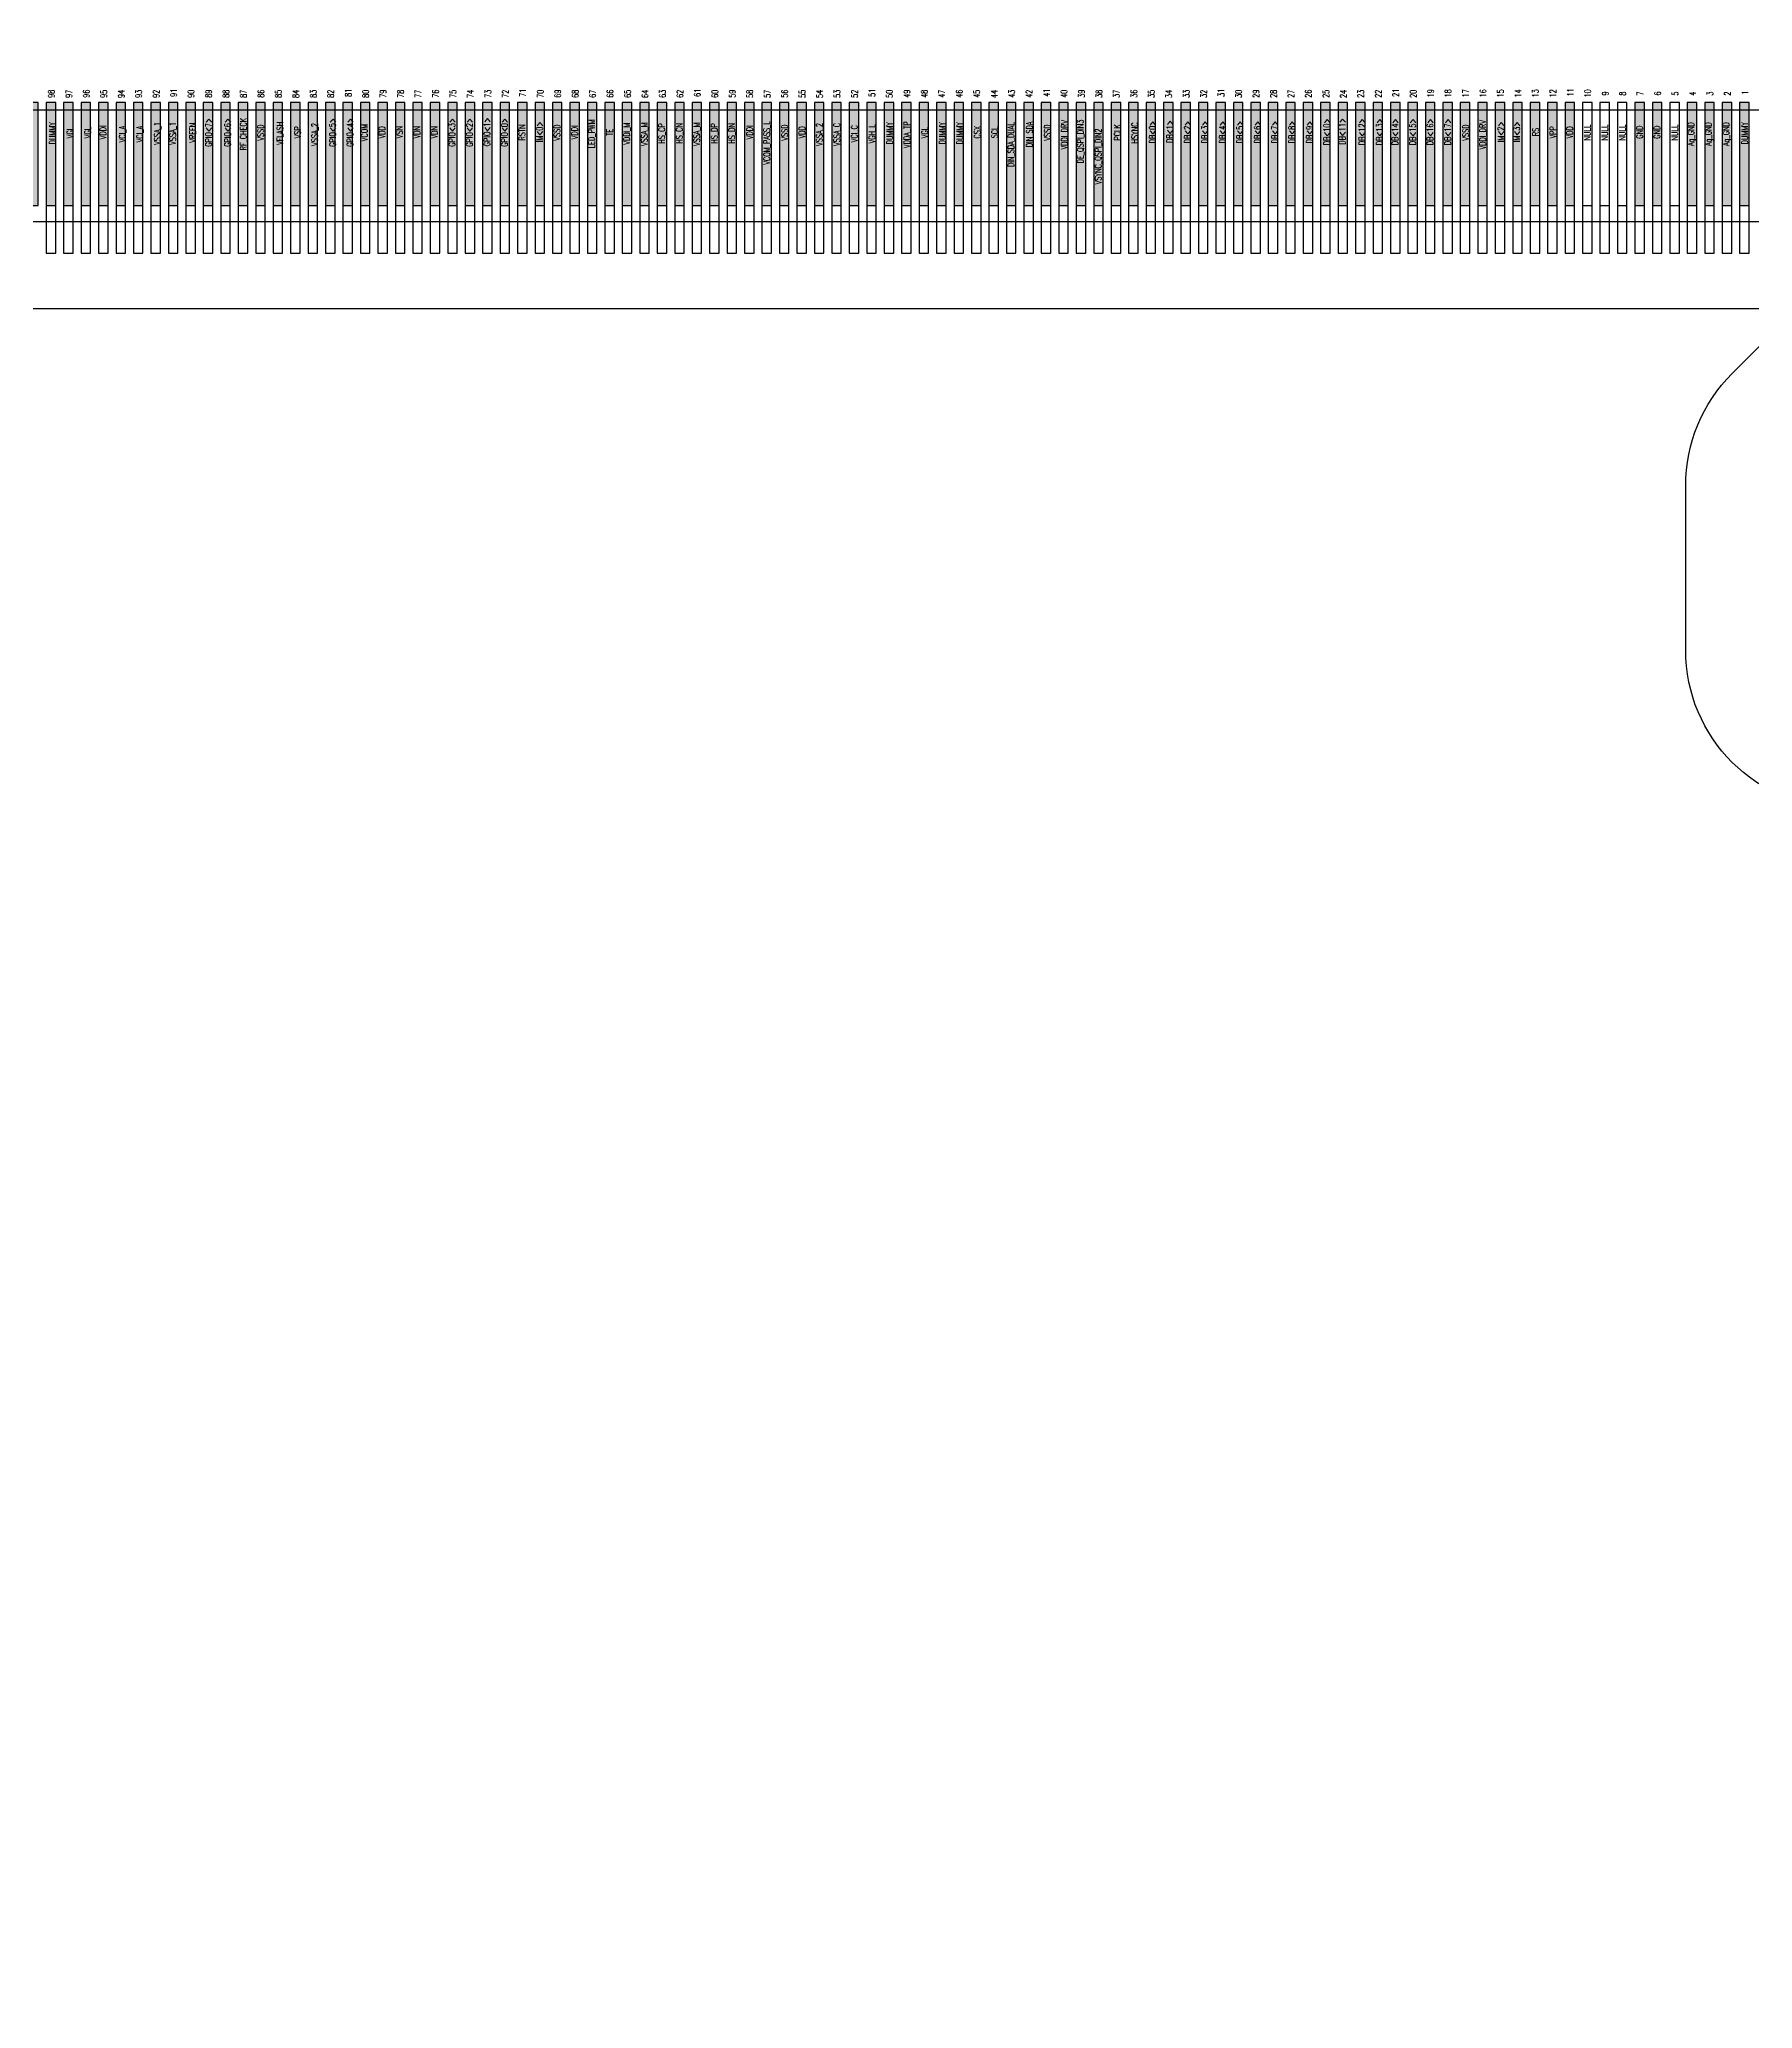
# Model space of a CAD drawing. Header units: millimetres. Extents: x -1946 to -1567, y 579 to 849.
# Drawn here: x -1835.85 to -1825.06, y 685.75 to 698.16 of the extents above; entities that cross this region are included whole.
import ezdxf

# ---------------------------------------------------------------- set-up
doc = ezdxf.new("R2010")
doc.units = ezdxf.units.MM
doc.header["$LTSCALE"] = 16.335
doc.header["$PDMODE"] = 3
doc.header["$PDSIZE"] = 0.3125
doc.layers.get('0').update_dxf_attribs({"linetype": 'CONTINUOUS'})
doc.layers.get('Defpoints').update_dxf_attribs({"linetype": 'CONTINUOUS'})
for name, color, linetype in [('COVER', 152, 'CONTINUOUS'), ('L122.drawing', 7, 'CONTINUOUS'), ('TFT_line.drawing', 2, 'CONTINUOUS'), ('胶框', 7, 'CONTINUOUS')]:
    doc.layers.add(name, color=color, linetype=linetype)
doc.styles.add('C-E02$0$RT', font='ROMANT.SHX')
doc.styles.add('W0$254', font='simplex', dxfattribs={"width": 0.75})
doc.styles.add('宝明', font='simhei.ttf')
doc.dimstyles.new('STANDARD 03$0', dxfattribs={"dimscale": 0, "dimtxt": 1.5, "dimasz": 1.3, "dimexe": 0.8, "dimexo": 0.5, "dimgap": 0.5, "dimtad": 1, "dimzin": 0, "dimdsep": 46, "dimtxsty": 'C-E02$0$RT', "dimcen": 1, "dimclrd": 3, "dimclre": 3, "dimclrt": 3, "dimadec": 0, "dimazin": 0, "dimtfac": 1, "dimtmove": 0, "dimatfit": 3, "dimfxl": 1, "dimtolj": 1, "dimtzin": 0, "dimlwd": -1, "dimarcsym": 0})

# ---------------------------------------------------------------- blocks, each defined once
blk = doc.blocks.new('*D13')
at = {"layer": 'COVER', "color": 3, "linetype": 'Continuous', "lineweight": 9, "transparency": 16777216}
for p, q in [((-1835.448, 774.873), (-1804.015, 774.873)), ((-1804.415, 773.273), (-1804.415, 698.061)), ((-1835.448, 696.461), (-1804.015, 696.461))]:
    blk.add_line(p, q, dxfattribs=at)
at = {"layer": 'COVER', "color": 3, "linetype": 'Continuous', "transparency": 16777216}
for points in [[(-1804.682, 773.273), (-1804.148, 773.273), (-1804.415, 774.873)], [(-1804.682, 698.061), (-1804.148, 698.061), (-1804.415, 696.461)]]:
    blk.add_solid(points, dxfattribs=at)
at = {"layer": 'Defpoints', "color": 0, "linetype": 'Continuous', "transparency": 16777216}
for p in [(-1835.848, 774.873), (-1835.848, 696.461), (-1804.415, 696.461)]:
    blk.add_point(p, dxfattribs=at)
at = {"layer": 'COVER', "color": 3, "linetype": 'Continuous', "lineweight": 0, "transparency": 16777216, "insert": (-1806.045, 735.667), "char_height": 2, "attachment_point": 5, "rotation": 90, "style": '宝明'}
blk.add_mtext('\\A1;78.41%%P0.15(BL)', dxfattribs=at)
blk = doc.blocks.new('*D17')
at = {"layer": 'COVER', "color": 3, "linetype": 'Continuous', "lineweight": 9, "transparency": 16777216}
for p, q in [((-1843.848, 696.461), (-1808.087, 696.461)), ((-1808.487, 694.861), (-1808.487, 662.411)), ((-1837.581, 660.811), (-1808.087, 660.811))]:
    blk.add_line(p, q, dxfattribs=at)
at = {"layer": 'COVER', "color": 3, "linetype": 'Continuous', "transparency": 16777216}
for points in [[(-1808.754, 694.861), (-1808.22, 694.861), (-1808.487, 696.461)], [(-1808.754, 662.411), (-1808.22, 662.411), (-1808.487, 660.811)]]:
    blk.add_solid(points, dxfattribs=at)
at = {"layer": 'Defpoints', "color": 0, "linetype": 'Continuous', "transparency": 16777216}
for p in [(-1844.247, 696.461), (-1837.98, 660.811), (-1808.487, 660.811)]:
    blk.add_point(p, dxfattribs=at)
at = {"layer": 'COVER', "color": 3, "linetype": 'Continuous', "lineweight": 0, "transparency": 16777216, "insert": (-1809.937, 678.636), "char_height": 2, "attachment_point": 5, "rotation": 90, "style": '宝明'}
blk.add_mtext('\\A1;35.65%%P0.5', dxfattribs=at)
blk = doc.blocks.new('fpc_bump')
at = {"linetype": 'Continuous'}
h = blk.add_hatch(dxfattribs=at)
h.set_pattern_fill('DOTS', color=3, scale=0.1)
h.set_pattern_definition([(0, (0, 0), (0.003125, 0.00625), [0, -0.00625])])
h.paths.add_polyline_path([(0, 0), (0.06, 0), (0.06, 0.65), (0, 0.65)])
at = {"layer": 'TFT_line.drawing', "color": 3}
blk.add_lwpolyline([(0, 0), (0.06, 0), (0.06, 0.65), (0, 0.65), (0, 0)], close=True, dxfattribs=at)

msp = doc.modelspace()

# ---------------------------------------------------------------- linework, layer by layer
at = {"color": 1}
msp.add_line((-1843.99739, 697.01051), (-1819.86339, 697.01051), dxfattribs=at)
at = {"color": 30, "linetype": 'Continuous'}
msp.add_lwpolyline([(-1821.61339, 678.31051), (-1821.61339, 692.81051, 0.41421356), (-1822.11339, 693.31051), (-1824.48039, 693.31051, -0.41421356), (-1825.48039, 694.31051), (-1825.48039, 695.34629, -0.19891237), (-1825.18749, 696.0534), (-1824.77328, 696.46761, 0.19891237), (-1824.48039, 697.17472), (-1824.48039, 697.71051), (-1839.38039, 697.71051), (-1839.38039, 697.17472, 0.19891237), (-1839.08749, 696.46761), (-1838.67328, 696.0534, -0.19891237), (-1838.38039, 695.34629), (-1838.38039, 694.31051, -0.41421356), (-1839.38039, 693.31051), (-1841.74739, 693.31051, 0.41421356), (-1842.24739, 692.81051), (-1842.24739, 678.31051, 0.41421356)], format="xyb", dxfattribs=at)
at = {"color": 6, "linetype": 'Continuous'}
for points in [[(-1835.81039, 697.11051), (-1835.75039, 697.11051), (-1835.75039, 697.76051), (-1835.81039, 697.76051)], [(-1835.70039, 697.11051), (-1835.64039, 697.11051), (-1835.64039, 697.76051), (-1835.70039, 697.76051)], [(-1835.59039, 697.11051), (-1835.53039, 697.11051), (-1835.53039, 697.76051), (-1835.59039, 697.76051)], [(-1835.48039, 697.11051), (-1835.42039, 697.11051), (-1835.42039, 697.76051), (-1835.48039, 697.76051)], [(-1835.37039, 697.11051), (-1835.31039, 697.11051), (-1835.31039, 697.76051), (-1835.37039, 697.76051)], [(-1835.26039, 697.11051), (-1835.20039, 697.11051), (-1835.20039, 697.76051), (-1835.26039, 697.76051)], [(-1835.15039, 697.11051), (-1835.09039, 697.11051), (-1835.09039, 697.76051), (-1835.15039, 697.76051)], [(-1835.04039, 697.11051), (-1834.98039, 697.11051), (-1834.98039, 697.76051), (-1835.04039, 697.76051)], [(-1834.93039, 697.11051), (-1834.87039, 697.11051), (-1834.87039, 697.76051), (-1834.93039, 697.76051)], [(-1834.82039, 697.11051), (-1834.76039, 697.11051), (-1834.76039, 697.76051), (-1834.82039, 697.76051)], [(-1834.71039, 697.11051), (-1834.65039, 697.11051), (-1834.65039, 697.76051), (-1834.71039, 697.76051)], [(-1834.60039, 697.11051), (-1834.54039, 697.11051), (-1834.54039, 697.76051), (-1834.60039, 697.76051)], [(-1834.49039, 697.11051), (-1834.43039, 697.11051), (-1834.43039, 697.76051), (-1834.49039, 697.76051)], [(-1834.38039, 697.11051), (-1834.32039, 697.11051), (-1834.32039, 697.76051), (-1834.38039, 697.76051)], [(-1834.27039, 697.11051), (-1834.21039, 697.11051), (-1834.21039, 697.76051), (-1834.27039, 697.76051)], [(-1834.16039, 697.11051), (-1834.10039, 697.11051), (-1834.10039, 697.76051), (-1834.16039, 697.76051)], [(-1834.05039, 697.11051), (-1833.99039, 697.11051), (-1833.99039, 697.76051), (-1834.05039, 697.76051)], [(-1833.94039, 697.11051), (-1833.88039, 697.11051), (-1833.88039, 697.76051), (-1833.94039, 697.76051)], [(-1833.83039, 697.11051), (-1833.77039, 697.11051), (-1833.77039, 697.76051), (-1833.83039, 697.76051)], [(-1833.72039, 697.11051), (-1833.66039, 697.11051), (-1833.66039, 697.76051), (-1833.72039, 697.76051)], [(-1833.61039, 697.11051), (-1833.55039, 697.11051), (-1833.55039, 697.76051), (-1833.61039, 697.76051)], [(-1833.50039, 697.11051), (-1833.44039, 697.11051), (-1833.44039, 697.76051), (-1833.50039, 697.76051)], [(-1833.39039, 697.11051), (-1833.33039, 697.11051), (-1833.33039, 697.76051), (-1833.39039, 697.76051)], [(-1833.28039, 697.11051), (-1833.22039, 697.11051), (-1833.22039, 697.76051), (-1833.28039, 697.76051)], [(-1833.17039, 697.11051), (-1833.11039, 697.11051), (-1833.11039, 697.76051), (-1833.17039, 697.76051)], [(-1833.06039, 697.11051), (-1833.00039, 697.11051), (-1833.00039, 697.76051), (-1833.06039, 697.76051)], [(-1832.95039, 697.11051), (-1832.89039, 697.11051), (-1832.89039, 697.76051), (-1832.95039, 697.76051)], [(-1832.84039, 697.11051), (-1832.78039, 697.11051), (-1832.78039, 697.76051), (-1832.84039, 697.76051)], [(-1832.73039, 697.11051), (-1832.67039, 697.11051), (-1832.67039, 697.76051), (-1832.73039, 697.76051)], [(-1832.62039, 697.11051), (-1832.56039, 697.11051), (-1832.56039, 697.76051), (-1832.62039, 697.76051)], [(-1832.51039, 697.11051), (-1832.45039, 697.11051), (-1832.45039, 697.76051), (-1832.51039, 697.76051)], [(-1832.40039, 697.11051), (-1832.34039, 697.11051), (-1832.34039, 697.76051), (-1832.40039, 697.76051)], [(-1832.29039, 697.11051), (-1832.23039, 697.11051), (-1832.23039, 697.76051), (-1832.29039, 697.76051)], [(-1832.18039, 697.11051), (-1832.12039, 697.11051), (-1832.12039, 697.76051), (-1832.18039, 697.76051)], [(-1832.07039, 697.11051), (-1832.01039, 697.11051), (-1832.01039, 697.76051), (-1832.07039, 697.76051)], [(-1831.96039, 697.11051), (-1831.90039, 697.11051), (-1831.90039, 697.76051), (-1831.96039, 697.76051)], [(-1831.85039, 697.11051), (-1831.79039, 697.11051), (-1831.79039, 697.76051), (-1831.85039, 697.76051)], [(-1831.74039, 697.11051), (-1831.68039, 697.11051), (-1831.68039, 697.76051), (-1831.74039, 697.76051)], [(-1831.63039, 697.11051), (-1831.57039, 697.11051), (-1831.57039, 697.76051), (-1831.63039, 697.76051)], [(-1831.52039, 697.11051), (-1831.46039, 697.11051), (-1831.46039, 697.76051), (-1831.52039, 697.76051)], [(-1831.41039, 697.11051), (-1831.35039, 697.11051), (-1831.35039, 697.76051), (-1831.41039, 697.76051)], [(-1831.30039, 697.11051), (-1831.24039, 697.11051), (-1831.24039, 697.76051), (-1831.30039, 697.76051)], [(-1831.19039, 697.11051), (-1831.13039, 697.11051), (-1831.13039, 697.76051), (-1831.19039, 697.76051)], [(-1831.08039, 697.11051), (-1831.02039, 697.11051), (-1831.02039, 697.76051), (-1831.08039, 697.76051)], [(-1830.97039, 697.11051), (-1830.91039, 697.11051), (-1830.91039, 697.76051), (-1830.97039, 697.76051)], [(-1830.86039, 697.11051), (-1830.80039, 697.11051), (-1830.80039, 697.76051), (-1830.86039, 697.76051)], [(-1830.75039, 697.11051), (-1830.69039, 697.11051), (-1830.69039, 697.76051), (-1830.75039, 697.76051)], [(-1830.64039, 697.11051), (-1830.58039, 697.11051), (-1830.58039, 697.76051), (-1830.64039, 697.76051)], [(-1830.53039, 697.11051), (-1830.47039, 697.11051), (-1830.47039, 697.76051), (-1830.53039, 697.76051)], [(-1830.42039, 697.11051), (-1830.36039, 697.11051), (-1830.36039, 697.76051), (-1830.42039, 697.76051)], [(-1830.31039, 697.11051), (-1830.25039, 697.11051), (-1830.25039, 697.76051), (-1830.31039, 697.76051)], [(-1830.20039, 697.11051), (-1830.14039, 697.11051), (-1830.14039, 697.76051), (-1830.20039, 697.76051)], [(-1830.09039, 697.11051), (-1830.03039, 697.11051), (-1830.03039, 697.76051), (-1830.09039, 697.76051)], [(-1829.98039, 697.11051), (-1829.92039, 697.11051), (-1829.92039, 697.76051), (-1829.98039, 697.76051)], [(-1829.87039, 697.11051), (-1829.81039, 697.11051), (-1829.81039, 697.76051), (-1829.87039, 697.76051)], [(-1829.76039, 697.11051), (-1829.70039, 697.11051), (-1829.70039, 697.76051), (-1829.76039, 697.76051)], [(-1829.65039, 697.11051), (-1829.59039, 697.11051), (-1829.59039, 697.76051), (-1829.65039, 697.76051)], [(-1829.54039, 697.11051), (-1829.48039, 697.11051), (-1829.48039, 697.76051), (-1829.54039, 697.76051)], [(-1829.43039, 697.11051), (-1829.37039, 697.11051), (-1829.37039, 697.76051), (-1829.43039, 697.76051)], [(-1829.32039, 697.11051), (-1829.26039, 697.11051), (-1829.26039, 697.76051), (-1829.32039, 697.76051)], [(-1829.21039, 697.11051), (-1829.15039, 697.11051), (-1829.15039, 697.76051), (-1829.21039, 697.76051)], [(-1829.10039, 697.11051), (-1829.04039, 697.11051), (-1829.04039, 697.76051), (-1829.10039, 697.76051)], [(-1828.99039, 697.11051), (-1828.93039, 697.11051), (-1828.93039, 697.76051), (-1828.99039, 697.76051)], [(-1828.88039, 697.11051), (-1828.82039, 697.11051), (-1828.82039, 697.76051), (-1828.88039, 697.76051)], [(-1828.77039, 697.11051), (-1828.71039, 697.11051), (-1828.71039, 697.76051), (-1828.77039, 697.76051)], [(-1828.66039, 697.11051), (-1828.60039, 697.11051), (-1828.60039, 697.76051), (-1828.66039, 697.76051)], [(-1828.55039, 697.11051), (-1828.49039, 697.11051), (-1828.49039, 697.76051), (-1828.55039, 697.76051)], [(-1828.44039, 697.11051), (-1828.38039, 697.11051), (-1828.38039, 697.76051), (-1828.44039, 697.76051)], [(-1828.33039, 697.11051), (-1828.27039, 697.11051), (-1828.27039, 697.76051), (-1828.33039, 697.76051)], [(-1828.22039, 697.11051), (-1828.16039, 697.11051), (-1828.16039, 697.76051), (-1828.22039, 697.76051)], [(-1828.11039, 697.11051), (-1828.05039, 697.11051), (-1828.05039, 697.76051), (-1828.11039, 697.76051)], [(-1828.00039, 697.11051), (-1827.94039, 697.11051), (-1827.94039, 697.76051), (-1828.00039, 697.76051)], [(-1827.89039, 697.11051), (-1827.83039, 697.11051), (-1827.83039, 697.76051), (-1827.89039, 697.76051)], [(-1827.78039, 697.11051), (-1827.72039, 697.11051), (-1827.72039, 697.76051), (-1827.78039, 697.76051)], [(-1827.67039, 697.11051), (-1827.61039, 697.11051), (-1827.61039, 697.76051), (-1827.67039, 697.76051)], [(-1827.56039, 697.11051), (-1827.50039, 697.11051), (-1827.50039, 697.76051), (-1827.56039, 697.76051)], [(-1827.45039, 697.11051), (-1827.39039, 697.11051), (-1827.39039, 697.76051), (-1827.45039, 697.76051)], [(-1827.34039, 697.11051), (-1827.28039, 697.11051), (-1827.28039, 697.76051), (-1827.34039, 697.76051)], [(-1827.23039, 697.11051), (-1827.17039, 697.11051), (-1827.17039, 697.76051), (-1827.23039, 697.76051)], [(-1827.12039, 697.11051), (-1827.06039, 697.11051), (-1827.06039, 697.76051), (-1827.12039, 697.76051)], [(-1827.01039, 697.11051), (-1826.95039, 697.11051), (-1826.95039, 697.76051), (-1827.01039, 697.76051)], [(-1826.90039, 697.11051), (-1826.84039, 697.11051), (-1826.84039, 697.76051), (-1826.90039, 697.76051)], [(-1826.79039, 697.11051), (-1826.73039, 697.11051), (-1826.73039, 697.76051), (-1826.79039, 697.76051)], [(-1826.68039, 697.11051), (-1826.62039, 697.11051), (-1826.62039, 697.76051), (-1826.68039, 697.76051)], [(-1826.57039, 697.11051), (-1826.51039, 697.11051), (-1826.51039, 697.76051), (-1826.57039, 697.76051)], [(-1826.46039, 697.11051), (-1826.40039, 697.11051), (-1826.40039, 697.76051), (-1826.46039, 697.76051)], [(-1826.35039, 697.11051), (-1826.29039, 697.11051), (-1826.29039, 697.76051), (-1826.35039, 697.76051)], [(-1826.24039, 697.11051), (-1826.18039, 697.11051), (-1826.18039, 697.76051), (-1826.24039, 697.76051)], [(-1826.13039, 697.11051), (-1826.07039, 697.11051), (-1826.07039, 697.76051), (-1826.13039, 697.76051)], [(-1826.02039, 697.11051), (-1825.96039, 697.11051), (-1825.96039, 697.76051), (-1826.02039, 697.76051)], [(-1825.91039, 697.11051), (-1825.85039, 697.11051), (-1825.85039, 697.76051), (-1825.91039, 697.76051)], [(-1825.80039, 697.11051), (-1825.74039, 697.11051), (-1825.74039, 697.76051), (-1825.80039, 697.76051)], [(-1825.69039, 697.11051), (-1825.63039, 697.11051), (-1825.63039, 697.76051), (-1825.69039, 697.76051)], [(-1825.58039, 697.11051), (-1825.52039, 697.11051), (-1825.52039, 697.76051), (-1825.58039, 697.76051)], [(-1825.47039, 697.11051), (-1825.41039, 697.11051), (-1825.41039, 697.76051), (-1825.47039, 697.76051)], [(-1825.36039, 697.11051), (-1825.30039, 697.11051), (-1825.30039, 697.76051), (-1825.36039, 697.76051)], [(-1825.25039, 697.11051), (-1825.19039, 697.11051), (-1825.19039, 697.76051), (-1825.25039, 697.76051)], [(-1825.14039, 697.11051), (-1825.08039, 697.11051), (-1825.08039, 697.76051), (-1825.14039, 697.76051)]]:
    msp.add_lwpolyline(points, close=True, dxfattribs=at)
at = {"color": 1}
for points in [[(-1835.81039, 696.81051), (-1835.75039, 696.81051), (-1835.75039, 697.71051), (-1835.81039, 697.71051)], [(-1835.70039, 696.81051), (-1835.64039, 696.81051), (-1835.64039, 697.71051), (-1835.70039, 697.71051)], [(-1835.59039, 696.81051), (-1835.53039, 696.81051), (-1835.53039, 697.71051), (-1835.59039, 697.71051)], [(-1835.48039, 696.81051), (-1835.42039, 696.81051), (-1835.42039, 697.71051), (-1835.48039, 697.71051)], [(-1835.37039, 696.81051), (-1835.31039, 696.81051), (-1835.31039, 697.71051), (-1835.37039, 697.71051)], [(-1835.26039, 696.81051), (-1835.20039, 696.81051), (-1835.20039, 697.71051), (-1835.26039, 697.71051)], [(-1835.15039, 696.81051), (-1835.09039, 696.81051), (-1835.09039, 697.71051), (-1835.15039, 697.71051)], [(-1835.04039, 696.81051), (-1834.98039, 696.81051), (-1834.98039, 697.71051), (-1835.04039, 697.71051)], [(-1834.93039, 696.81051), (-1834.87039, 696.81051), (-1834.87039, 697.71051), (-1834.93039, 697.71051)], [(-1834.82039, 696.81051), (-1834.76039, 696.81051), (-1834.76039, 697.71051), (-1834.82039, 697.71051)], [(-1834.71039, 696.81051), (-1834.65039, 696.81051), (-1834.65039, 697.71051), (-1834.71039, 697.71051)], [(-1834.60039, 696.81051), (-1834.54039, 696.81051), (-1834.54039, 697.71051), (-1834.60039, 697.71051)], [(-1834.49039, 696.81051), (-1834.43039, 696.81051), (-1834.43039, 697.71051), (-1834.49039, 697.71051)], [(-1834.38039, 696.81051), (-1834.32039, 696.81051), (-1834.32039, 697.71051), (-1834.38039, 697.71051)], [(-1834.27039, 696.81051), (-1834.21039, 696.81051), (-1834.21039, 697.71051), (-1834.27039, 697.71051)], [(-1834.16039, 696.81051), (-1834.10039, 696.81051), (-1834.10039, 697.71051), (-1834.16039, 697.71051)], [(-1834.05039, 696.81051), (-1833.99039, 696.81051), (-1833.99039, 697.71051), (-1834.05039, 697.71051)], [(-1833.94039, 696.81051), (-1833.88039, 696.81051), (-1833.88039, 697.71051), (-1833.94039, 697.71051)], [(-1833.83039, 696.81051), (-1833.77039, 696.81051), (-1833.77039, 697.71051), (-1833.83039, 697.71051)], [(-1833.72039, 696.81051), (-1833.66039, 696.81051), (-1833.66039, 697.71051), (-1833.72039, 697.71051)], [(-1833.61039, 696.81051), (-1833.55039, 696.81051), (-1833.55039, 697.71051), (-1833.61039, 697.71051)], [(-1833.50039, 696.81051), (-1833.44039, 696.81051), (-1833.44039, 697.71051), (-1833.50039, 697.71051)], [(-1833.39039, 696.81051), (-1833.33039, 696.81051), (-1833.33039, 697.71051), (-1833.39039, 697.71051)], [(-1833.28039, 696.81051), (-1833.22039, 696.81051), (-1833.22039, 697.71051), (-1833.28039, 697.71051)], [(-1833.17039, 696.81051), (-1833.11039, 696.81051), (-1833.11039, 697.71051), (-1833.17039, 697.71051)], [(-1833.06039, 696.81051), (-1833.00039, 696.81051), (-1833.00039, 697.71051), (-1833.06039, 697.71051)], [(-1832.95039, 696.81051), (-1832.89039, 696.81051), (-1832.89039, 697.71051), (-1832.95039, 697.71051)], [(-1832.84039, 696.81051), (-1832.78039, 696.81051), (-1832.78039, 697.71051), (-1832.84039, 697.71051)], [(-1832.73039, 696.81051), (-1832.67039, 696.81051), (-1832.67039, 697.71051), (-1832.73039, 697.71051)], [(-1832.62039, 696.81051), (-1832.56039, 696.81051), (-1832.56039, 697.71051), (-1832.62039, 697.71051)], [(-1832.51039, 696.81051), (-1832.45039, 696.81051), (-1832.45039, 697.71051), (-1832.51039, 697.71051)], [(-1832.40039, 696.81051), (-1832.34039, 696.81051), (-1832.34039, 697.71051), (-1832.40039, 697.71051)], [(-1832.29039, 696.81051), (-1832.23039, 696.81051), (-1832.23039, 697.71051), (-1832.29039, 697.71051)], [(-1832.18039, 696.81051), (-1832.12039, 696.81051), (-1832.12039, 697.71051), (-1832.18039, 697.71051)], [(-1832.07039, 696.81051), (-1832.01039, 696.81051), (-1832.01039, 697.71051), (-1832.07039, 697.71051)], [(-1831.96039, 696.81051), (-1831.90039, 696.81051), (-1831.90039, 697.71051), (-1831.96039, 697.71051)], [(-1831.85039, 696.81051), (-1831.79039, 696.81051), (-1831.79039, 697.71051), (-1831.85039, 697.71051)], [(-1831.74039, 696.81051), (-1831.68039, 696.81051), (-1831.68039, 697.71051), (-1831.74039, 697.71051)], [(-1831.63039, 696.81051), (-1831.57039, 696.81051), (-1831.57039, 697.71051), (-1831.63039, 697.71051)], [(-1831.52039, 696.81051), (-1831.46039, 696.81051), (-1831.46039, 697.71051), (-1831.52039, 697.71051)], [(-1831.41039, 696.81051), (-1831.35039, 696.81051), (-1831.35039, 697.71051), (-1831.41039, 697.71051)], [(-1831.30039, 696.81051), (-1831.24039, 696.81051), (-1831.24039, 697.71051), (-1831.30039, 697.71051)], [(-1831.19039, 696.81051), (-1831.13039, 696.81051), (-1831.13039, 697.71051), (-1831.19039, 697.71051)], [(-1831.08039, 696.81051), (-1831.02039, 696.81051), (-1831.02039, 697.71051), (-1831.08039, 697.71051)], [(-1830.97039, 696.81051), (-1830.91039, 696.81051), (-1830.91039, 697.71051), (-1830.97039, 697.71051)], [(-1830.86039, 696.81051), (-1830.80039, 696.81051), (-1830.80039, 697.71051), (-1830.86039, 697.71051)], [(-1830.75039, 696.81051), (-1830.69039, 696.81051), (-1830.69039, 697.71051), (-1830.75039, 697.71051)], [(-1830.64039, 696.81051), (-1830.58039, 696.81051), (-1830.58039, 697.71051), (-1830.64039, 697.71051)], [(-1830.53039, 696.81051), (-1830.47039, 696.81051), (-1830.47039, 697.71051), (-1830.53039, 697.71051)], [(-1830.42039, 696.81051), (-1830.36039, 696.81051), (-1830.36039, 697.71051), (-1830.42039, 697.71051)], [(-1830.31039, 696.81051), (-1830.25039, 696.81051), (-1830.25039, 697.71051), (-1830.31039, 697.71051)], [(-1830.20039, 696.81051), (-1830.14039, 696.81051), (-1830.14039, 697.71051), (-1830.20039, 697.71051)], [(-1830.09039, 696.81051), (-1830.03039, 696.81051), (-1830.03039, 697.71051), (-1830.09039, 697.71051)], [(-1829.98039, 696.81051), (-1829.92039, 696.81051), (-1829.92039, 697.71051), (-1829.98039, 697.71051)], [(-1829.87039, 696.81051), (-1829.81039, 696.81051), (-1829.81039, 697.71051), (-1829.87039, 697.71051)], [(-1829.76039, 696.81051), (-1829.70039, 696.81051), (-1829.70039, 697.71051), (-1829.76039, 697.71051)], [(-1829.65039, 696.81051), (-1829.59039, 696.81051), (-1829.59039, 697.71051), (-1829.65039, 697.71051)], [(-1829.54039, 696.81051), (-1829.48039, 696.81051), (-1829.48039, 697.71051), (-1829.54039, 697.71051)], [(-1829.43039, 696.81051), (-1829.37039, 696.81051), (-1829.37039, 697.71051), (-1829.43039, 697.71051)], [(-1829.32039, 696.81051), (-1829.26039, 696.81051), (-1829.26039, 697.71051), (-1829.32039, 697.71051)], [(-1829.21039, 696.81051), (-1829.15039, 696.81051), (-1829.15039, 697.71051), (-1829.21039, 697.71051)], [(-1829.10039, 696.81051), (-1829.04039, 696.81051), (-1829.04039, 697.71051), (-1829.10039, 697.71051)], [(-1828.99039, 696.81051), (-1828.93039, 696.81051), (-1828.93039, 697.71051), (-1828.99039, 697.71051)], [(-1828.88039, 696.81051), (-1828.82039, 696.81051), (-1828.82039, 697.71051), (-1828.88039, 697.71051)], [(-1828.77039, 696.81051), (-1828.71039, 696.81051), (-1828.71039, 697.71051), (-1828.77039, 697.71051)], [(-1828.66039, 696.81051), (-1828.60039, 696.81051), (-1828.60039, 697.71051), (-1828.66039, 697.71051)], [(-1828.55039, 696.81051), (-1828.49039, 696.81051), (-1828.49039, 697.71051), (-1828.55039, 697.71051)], [(-1828.44039, 696.81051), (-1828.38039, 696.81051), (-1828.38039, 697.71051), (-1828.44039, 697.71051)], [(-1828.33039, 696.81051), (-1828.27039, 696.81051), (-1828.27039, 697.71051), (-1828.33039, 697.71051)], [(-1828.22039, 696.81051), (-1828.16039, 696.81051), (-1828.16039, 697.71051), (-1828.22039, 697.71051)], [(-1828.11039, 696.81051), (-1828.05039, 696.81051), (-1828.05039, 697.71051), (-1828.11039, 697.71051)], [(-1828.00039, 696.81051), (-1827.94039, 696.81051), (-1827.94039, 697.71051), (-1828.00039, 697.71051)], [(-1827.89039, 696.81051), (-1827.83039, 696.81051), (-1827.83039, 697.71051), (-1827.89039, 697.71051)], [(-1827.78039, 696.81051), (-1827.72039, 696.81051), (-1827.72039, 697.71051), (-1827.78039, 697.71051)], [(-1827.67039, 696.81051), (-1827.61039, 696.81051), (-1827.61039, 697.71051), (-1827.67039, 697.71051)], [(-1827.56039, 696.81051), (-1827.50039, 696.81051), (-1827.50039, 697.71051), (-1827.56039, 697.71051)], [(-1827.45039, 696.81051), (-1827.39039, 696.81051), (-1827.39039, 697.71051), (-1827.45039, 697.71051)], [(-1827.34039, 696.81051), (-1827.28039, 696.81051), (-1827.28039, 697.71051), (-1827.34039, 697.71051)], [(-1827.23039, 696.81051), (-1827.17039, 696.81051), (-1827.17039, 697.71051), (-1827.23039, 697.71051)], [(-1827.12039, 696.81051), (-1827.06039, 696.81051), (-1827.06039, 697.71051), (-1827.12039, 697.71051)], [(-1827.01039, 696.81051), (-1826.95039, 696.81051), (-1826.95039, 697.71051), (-1827.01039, 697.71051)], [(-1826.90039, 696.81051), (-1826.84039, 696.81051), (-1826.84039, 697.71051), (-1826.90039, 697.71051)], [(-1826.79039, 696.81051), (-1826.73039, 696.81051), (-1826.73039, 697.71051), (-1826.79039, 697.71051)], [(-1826.68039, 696.81051), (-1826.62039, 696.81051), (-1826.62039, 697.71051), (-1826.68039, 697.71051)], [(-1826.57039, 696.81051), (-1826.51039, 696.81051), (-1826.51039, 697.71051), (-1826.57039, 697.71051)], [(-1826.46039, 696.81051), (-1826.40039, 696.81051), (-1826.40039, 697.71051), (-1826.46039, 697.71051)], [(-1826.35039, 696.81051), (-1826.29039, 696.81051), (-1826.29039, 697.71051), (-1826.35039, 697.71051)], [(-1826.24039, 696.81051), (-1826.18039, 696.81051), (-1826.18039, 697.71051), (-1826.24039, 697.71051)], [(-1826.13039, 696.81051), (-1826.07039, 696.81051), (-1826.07039, 697.71051), (-1826.13039, 697.71051)], [(-1826.02039, 696.81051), (-1825.96039, 696.81051), (-1825.96039, 697.71051), (-1826.02039, 697.71051)], [(-1825.91039, 696.81051), (-1825.85039, 696.81051), (-1825.85039, 697.71051), (-1825.91039, 697.71051)], [(-1825.80039, 696.81051), (-1825.74039, 696.81051), (-1825.74039, 697.71051), (-1825.80039, 697.71051)], [(-1825.69039, 696.81051), (-1825.63039, 696.81051), (-1825.63039, 697.71051), (-1825.69039, 697.71051)], [(-1825.58039, 696.81051), (-1825.52039, 696.81051), (-1825.52039, 697.71051), (-1825.58039, 697.71051)], [(-1825.47039, 696.81051), (-1825.41039, 696.81051), (-1825.41039, 697.71051), (-1825.47039, 697.71051)], [(-1825.36039, 696.81051), (-1825.30039, 696.81051), (-1825.30039, 697.71051), (-1825.36039, 697.71051)], [(-1825.25039, 696.81051), (-1825.19039, 696.81051), (-1825.19039, 697.71051), (-1825.25039, 697.71051)], [(-1825.14039, 696.81051), (-1825.08039, 696.81051), (-1825.08039, 697.71051), (-1825.14039, 697.71051)]]:
    msp.add_lwpolyline(points, close=True, dxfattribs=at)
at = {"layer": 'TFT_line.drawing', "color": 3}
for p, q in [((-1826.07039, 697.76051), (-1826.13039, 697.76051)), ((-1826.13039, 697.76051), (-1826.13039, 697.11051)), ((-1826.07039, 697.11051), (-1826.07039, 697.76051)), ((-1825.96039, 697.76051), (-1826.02039, 697.76051)), ((-1826.02039, 697.76051), (-1826.02039, 697.11051)), ((-1825.96039, 697.11051), (-1825.96039, 697.76051)), ((-1825.85039, 697.76051), (-1825.91039, 697.76051)), ((-1825.91039, 697.76051), (-1825.91039, 697.11051)), ((-1825.85039, 697.11051), (-1825.85039, 697.76051)), ((-1825.52039, 697.76051), (-1825.58039, 697.76051)), ((-1825.58039, 697.76051), (-1825.58039, 697.11051)), ((-1825.52039, 697.11051), (-1825.52039, 697.76051)), ((-1825.08039, 697.11051), (-1825.08039, 697.76051)), ((-1826.13039, 697.11051), (-1826.07039, 697.11051)), ((-1826.13039, 697.11051), (-1826.13039, 697.11051)), ((-1826.02039, 697.11051), (-1825.96039, 697.11051)), ((-1826.02039, 697.11051), (-1826.02039, 697.11051)), ((-1825.91039, 697.11051), (-1825.85039, 697.11051)), ((-1825.91039, 697.11051), (-1825.91039, 697.11051)), ((-1825.58039, 697.11051), (-1825.52039, 697.11051)), ((-1825.58039, 697.11051), (-1825.58039, 697.11051))]:
    msp.add_line(p, q, dxfattribs=at)
at = {"layer": '胶框'}
msp.add_lwpolyline([(-1819.61339, 700.01051), (-1819.61339, 696.46051), (-1844.24739, 696.46051), (-1844.24739, 700.01051)], dxfattribs=at)

# ---------------------------------------------------------------- block references
at = {"row_count": 1, "column_spacing": 0.11}
for p, column_count, row_spacing in [((-1837.68039, 697.11051), 105, 0.601), ((-1825.80039, 697.11051), 2, 1.0505), ((-1825.47039, 697.11051), 4, 0.601)]:
    msp.add_blockref('fpc_bump', p, dxfattribs=dict(at, column_count=column_count, row_spacing=row_spacing))

# ---------------------------------------------------------------- texts
at = {"layer": 'L122.drawing', "linetype": 'Continuous', "style": 'W0$254', "width": 0.75}
for s, p in [('98', (-1835.75729, 697.78846)), ('97', (-1835.64729, 697.78846)), ('96', (-1835.53729, 697.78918)), ('95', (-1835.42729, 697.78846)), ('94', (-1835.31729, 697.78775)), ('93', (-1835.20729, 697.78846)), ('92', (-1835.09729, 697.78846)), ('91', (-1834.98729, 697.79489)), ('90', (-1834.87729, 697.78846)), ('89', (-1834.76729, 697.78918)), ('88', (-1834.65729, 697.78846)), ('87', (-1834.54729, 697.78846)), ('86', (-1834.43729, 697.78918)), ('85', (-1834.32729, 697.78846)), ('84', (-1834.21729, 697.78775)), ('83', (-1834.10729, 697.78846)), ('82', (-1833.99729, 697.78846)), ('81', (-1833.88729, 697.79489)), ('80', (-1833.77729, 697.78846)), ('79', (-1833.66729, 697.78918)), ('78', (-1833.55729, 697.78846)), ('77', (-1833.44729, 697.78846)), ('76', (-1833.33729, 697.78918)), ('75', (-1833.22729, 697.78846)), ('74', (-1833.11729, 697.78775)), ('73', (-1833.00729, 697.78846)), ('72', (-1832.89729, 697.78846)), ('71', (-1832.78729, 697.79489)), ('70', (-1832.67729, 697.78846)), ('69', (-1832.56729, 697.78918)), ('68', (-1832.45729, 697.78846)), ('67', (-1832.34729, 697.78846)), ('66', (-1832.23729, 697.78918)), ('65', (-1832.12729, 697.78846)), ('64', (-1832.01729, 697.78775)), ('63', (-1831.90729, 697.78846)), ('62', (-1831.79729, 697.78846)), ('61', (-1831.68729, 697.79489)), ('60', (-1831.57729, 697.78846)), ('59', (-1831.46729, 697.78918)), ('58', (-1831.35729, 697.78846)), ('57', (-1831.24729, 697.78846)), ('56', (-1831.13729, 697.78918)), ('55', (-1831.02729, 697.78846)), ('54', (-1830.91729, 697.78775)), ('53', (-1830.80729, 697.78846)), ('52', (-1830.69729, 697.78846)), ('51', (-1830.58729, 697.79489)), ('50', (-1830.47729, 697.78846)), ('49', (-1830.36729, 697.78918)), ('48', (-1830.25729, 697.78846)), ('47', (-1830.14729, 697.78846)), ('46', (-1830.03729, 697.78918)), ('45', (-1829.92729, 697.78846)), ('44', (-1829.81729, 697.78775)), ('43', (-1829.70729, 697.78846)), ('42', (-1829.59729, 697.78846)), ('41', (-1829.48729, 697.79489)), ('40', (-1829.37729, 697.78846)), ('39', (-1829.26729, 697.78918)), ('38', (-1829.15729, 697.78846)), ('37', (-1829.04729, 697.78846)), ('36', (-1828.93729, 697.78918)), ('35', (-1828.82729, 697.78846)), ('34', (-1828.71729, 697.78775)), ('33', (-1828.60729, 697.78846)), ('32', (-1828.49729, 697.78846)), ('31', (-1828.38729, 697.79489)), ('30', (-1828.27729, 697.78846)), ('29', (-1828.16729, 697.78918)), ('28', (-1828.05729, 697.78846)), ('27', (-1827.94729, 697.78846)), ('26', (-1827.83729, 697.78918)), ('25', (-1827.72729, 697.78846)), ('24', (-1827.61729, 697.78775)), ('23', (-1827.50729, 697.78846)), ('22', (-1827.39729, 697.78846)), ('21', (-1827.28729, 697.79489)), ('20', (-1827.17729, 697.78846)), ('19', (-1827.06729, 697.79203)), ('18', (-1826.95729, 697.79132)), ('17', (-1826.84729, 697.79132)), ('16', (-1826.73729, 697.79203)), ('15', (-1826.62729, 697.79132)), ('14', (-1826.51729, 697.79061)), ('13', (-1826.40729, 697.79132)), ('12', (-1826.29729, 697.79132)), ('11', (-1826.18729, 697.79775)), ('10', (-1826.07729, 697.79132)), ('9', (-1825.96729, 697.80346)), ('8', (-1825.85729, 697.80275)), ('7', (-1825.74729, 697.80275)), ('6', (-1825.63729, 697.80346)), ('5', (-1825.52729, 697.80275)), ('4', (-1825.41729, 697.80203)), ('3', (-1825.30729, 697.80275)), ('2', (-1825.19729, 697.80275)), ('1', (-1825.08729, 697.80918)), ('DUMMY', (-1835.75046, 697.49571)), ('VGL', (-1835.64015, 697.53428)), ('VGL', (-1835.52984, 697.53428)), ('VDDI', (-1835.43227, 697.52785)), ('VCI_A', (-1835.31112, 697.50857)), ('VCI_A', (-1835.20081, 697.50857)), ('VSSA_1', (-1835.0905, 697.49285)), ('VSSA_1', (-1834.9925, 697.49285)), ('VREFN', (-1834.86829, 697.50642)), ('GPIO<7>', (-1834.76743, 697.48071)), ('GPIO<6>', (-1834.64767, 697.48071)), ('RF_CHECK', (-1834.54874, 697.45785)), ('VSSD', (-1834.43906, 697.51928)), ('VFLASH', (-1834.31675, 697.49285)), ('VSP', (-1834.20644, 697.53357)), ('VSSA_2', (-1834.09803, 697.48642)), ('GPIO<5>', (-1833.98582, 697.48071)), ('GPIO<4>', (-1833.87551, 697.48071)), ('VCOM', (-1833.7852, 697.51571)), ('VDD', (-1833.67489, 697.53285)), ('VSN', (-1833.56458, 697.53357)), ('VDN', (-1833.45427, 697.53285)), ('VDN', (-1833.34397, 697.53285)), ('GPIO<3>', (-1833.23366, 697.48071)), ('GPIO<2>', (-1833.12335, 697.48071)), ('GPIO<1>', (-1833.01304, 697.48357)), ('GPIO<0>', (-1832.90273, 697.48071)), ('RSTN', (-1832.79242, 697.52)), ('IM<0>', (-1832.68211, 697.50928)), ('VSSD', (-1832.5718, 697.51928)), ('VDDI', (-1832.46149, 697.52785)), ('LED_PWM', (-1832.35308, 697.47071)), ('TE', (-1832.24087, 697.55)), ('VDDI_M', (-1832.13247, 697.49357)), ('VSSA_M', (-1832.02216, 697.485)), ('HS_CP', (-1831.91185, 697.5)), ('HS_CN', (-1831.80154, 697.5)), ('VSSA_M', (-1831.69123, 697.485)), ('HS_DP', (-1831.58092, 697.5)), ('HS_DN', (-1831.47061, 697.5)), ('VDDI', (-1831.3584, 697.52785)), ('VCOM_PASS_L', (-1831.24999, 697.36785)), ('VSSD', (-1831.13778, 697.51928)), ('VDD', (-1831.02748, 697.53285)), ('VSSA_2', (-1830.91907, 697.48642)), ('VSSA_C', (-1830.80876, 697.48571)), ('VCI_C', (-1830.69845, 697.50928)), ('VGH_L', (-1830.58814, 697.50142)), ('DUMMY', (-1830.47593, 697.49571)), ('VDDA_TP', (-1830.36752, 697.47214)), ('VGL', (-1830.25531, 697.53428)), ('DUMMY', (-1830.145, 697.49571)), ('DUMMY', (-1830.03469, 697.49571)), ('CSX', (-1829.92439, 697.53285)), ('SCL', (-1829.81408, 697.53428)), ('DIN_SDA_DUAL', (-1829.71167, 697.35342)), ('DIN_SDA', (-1829.59536, 697.47785)), ('VSSD', (-1829.48315, 697.51928)), ('VDDI_DRV', (-1829.37474, 697.46357)), ('DE_QSPI_DIN3', (-1829.274, 697.37614)), ('VSYNC_QSPI_DIN2', (-1829.16212, 697.24441)), ('PCLK', (-1829.04191, 697.52)), ('HSYNC', (-1828.9316, 697.50142)), ('DB<0>', (-1828.8213, 697.50214)), ('DB<1>', (-1828.71099, 697.505)), ('DB<2>', (-1828.60068, 697.50214)), ('DB<3>', (-1828.49037, 697.50214)), ('DB<4>', (-1828.38006, 697.50214)), ('DB<5>', (-1828.26975, 697.50214)), ('DB<6>', (-1828.15944, 697.50214)), ('DB<7>', (-1828.04913, 697.50214)), ('DB<8>', (-1827.94204, 697.50212)), ('DB<9>', (-1827.83173, 697.50212)), ('DB<10>', (-1827.72142, 697.49069)), ('DB<11>', (-1827.62479, 697.49357)), ('DB<12>', (-1827.5008, 697.49069)), ('DB<13>', (-1827.39039, 697.49071)), ('DB<14>', (-1827.292, 697.49069)), ('DB<15>', (-1827.18133, 697.49069)), ('DB<16>', (-1827.07123, 697.49069)), ('DB<17>', (-1826.95932, 697.49069)), ('VSSD', (-1826.8465, 697.51928)), ('VDDI_DRV', (-1826.73932, 697.46357)), ('IM<2>', (-1826.62497, 697.50928)), ('IM<3>', (-1826.52481, 697.50928)), ('RS', (-1826.4065, 697.54714)), ('VPP', (-1826.29642, 697.53285)), ('VDD', (-1826.19104, 697.53285)), ('NULL', (-1826.08039, 697.52)), ('NULL', (-1825.97039, 697.52)), ('NULL', (-1825.86039, 697.52)), ('GND', (-1825.75101, 697.53142)), ('GND', (-1825.64101, 697.53142)), ('NULL', (-1825.53039, 697.52)), ('Ag_GND', (-1825.42767, 697.485)), ('Ag_GND', (-1825.31851, 697.485)), ('Ag_GND', (-1825.2059, 697.485)), ('DUMMY', (-1825.08814, 697.49569))]:
    msp.add_text(s, height=0.04, rotation=90, dxfattribs=at).set_placement(p)

# ---------------------------------------------------------------- dimensions: what is measured, and where the dimension line sits
at = {"layer": 'COVER', "linetype": 'Continuous', "lineweight": 0}
dim = msp.add_linear_dim(base=(-1804.41502, 696.46051), p1=(-1835.84759, 774.87251), p2=(-1835.84759, 696.46051), angle=90, text='<>%%P0.15(BL)', dimstyle='STANDARD 03$0', override={"dimscale": 1, "dimtxt": 2, "dimasz": 1.6, "dimexe": 0.3998, "dimexo": 0.3998, "dimgap": 0.3998, "dimtxsty": '宝明', "dimcen": 2, "dimfxl": 0.8, "dimlwd": 9, "dimlwe": 9}, dxfattribs=at)
dim.commit()
dim.dimension.update_dxf_attribs({"geometry": '*D13', "text_midpoint": (-1806.04516, 735.66651)})
dim = msp.add_linear_dim(base=(-1808.48687, 660.81051), p1=(-1844.24739, 696.46051), p2=(-1837.98039, 660.81051), angle=90, text='<>%%P0.5', dimstyle='STANDARD 03$0', override={"dimscale": 1, "dimtxt": 2, "dimasz": 1.6, "dimexe": 0.3998, "dimexo": 0.3998, "dimgap": 0.3998, "dimtxsty": '宝明', "dimcen": 2, "dimfxl": 0.8, "dimlwd": 9, "dimlwe": 9}, dxfattribs=at)
dim.commit()
dim.dimension.update_dxf_attribs({"geometry": '*D17', "text_midpoint": (-1808.48687, 678.63551), "dimtype": 160})

doc.saveas('drawing.dxf')
